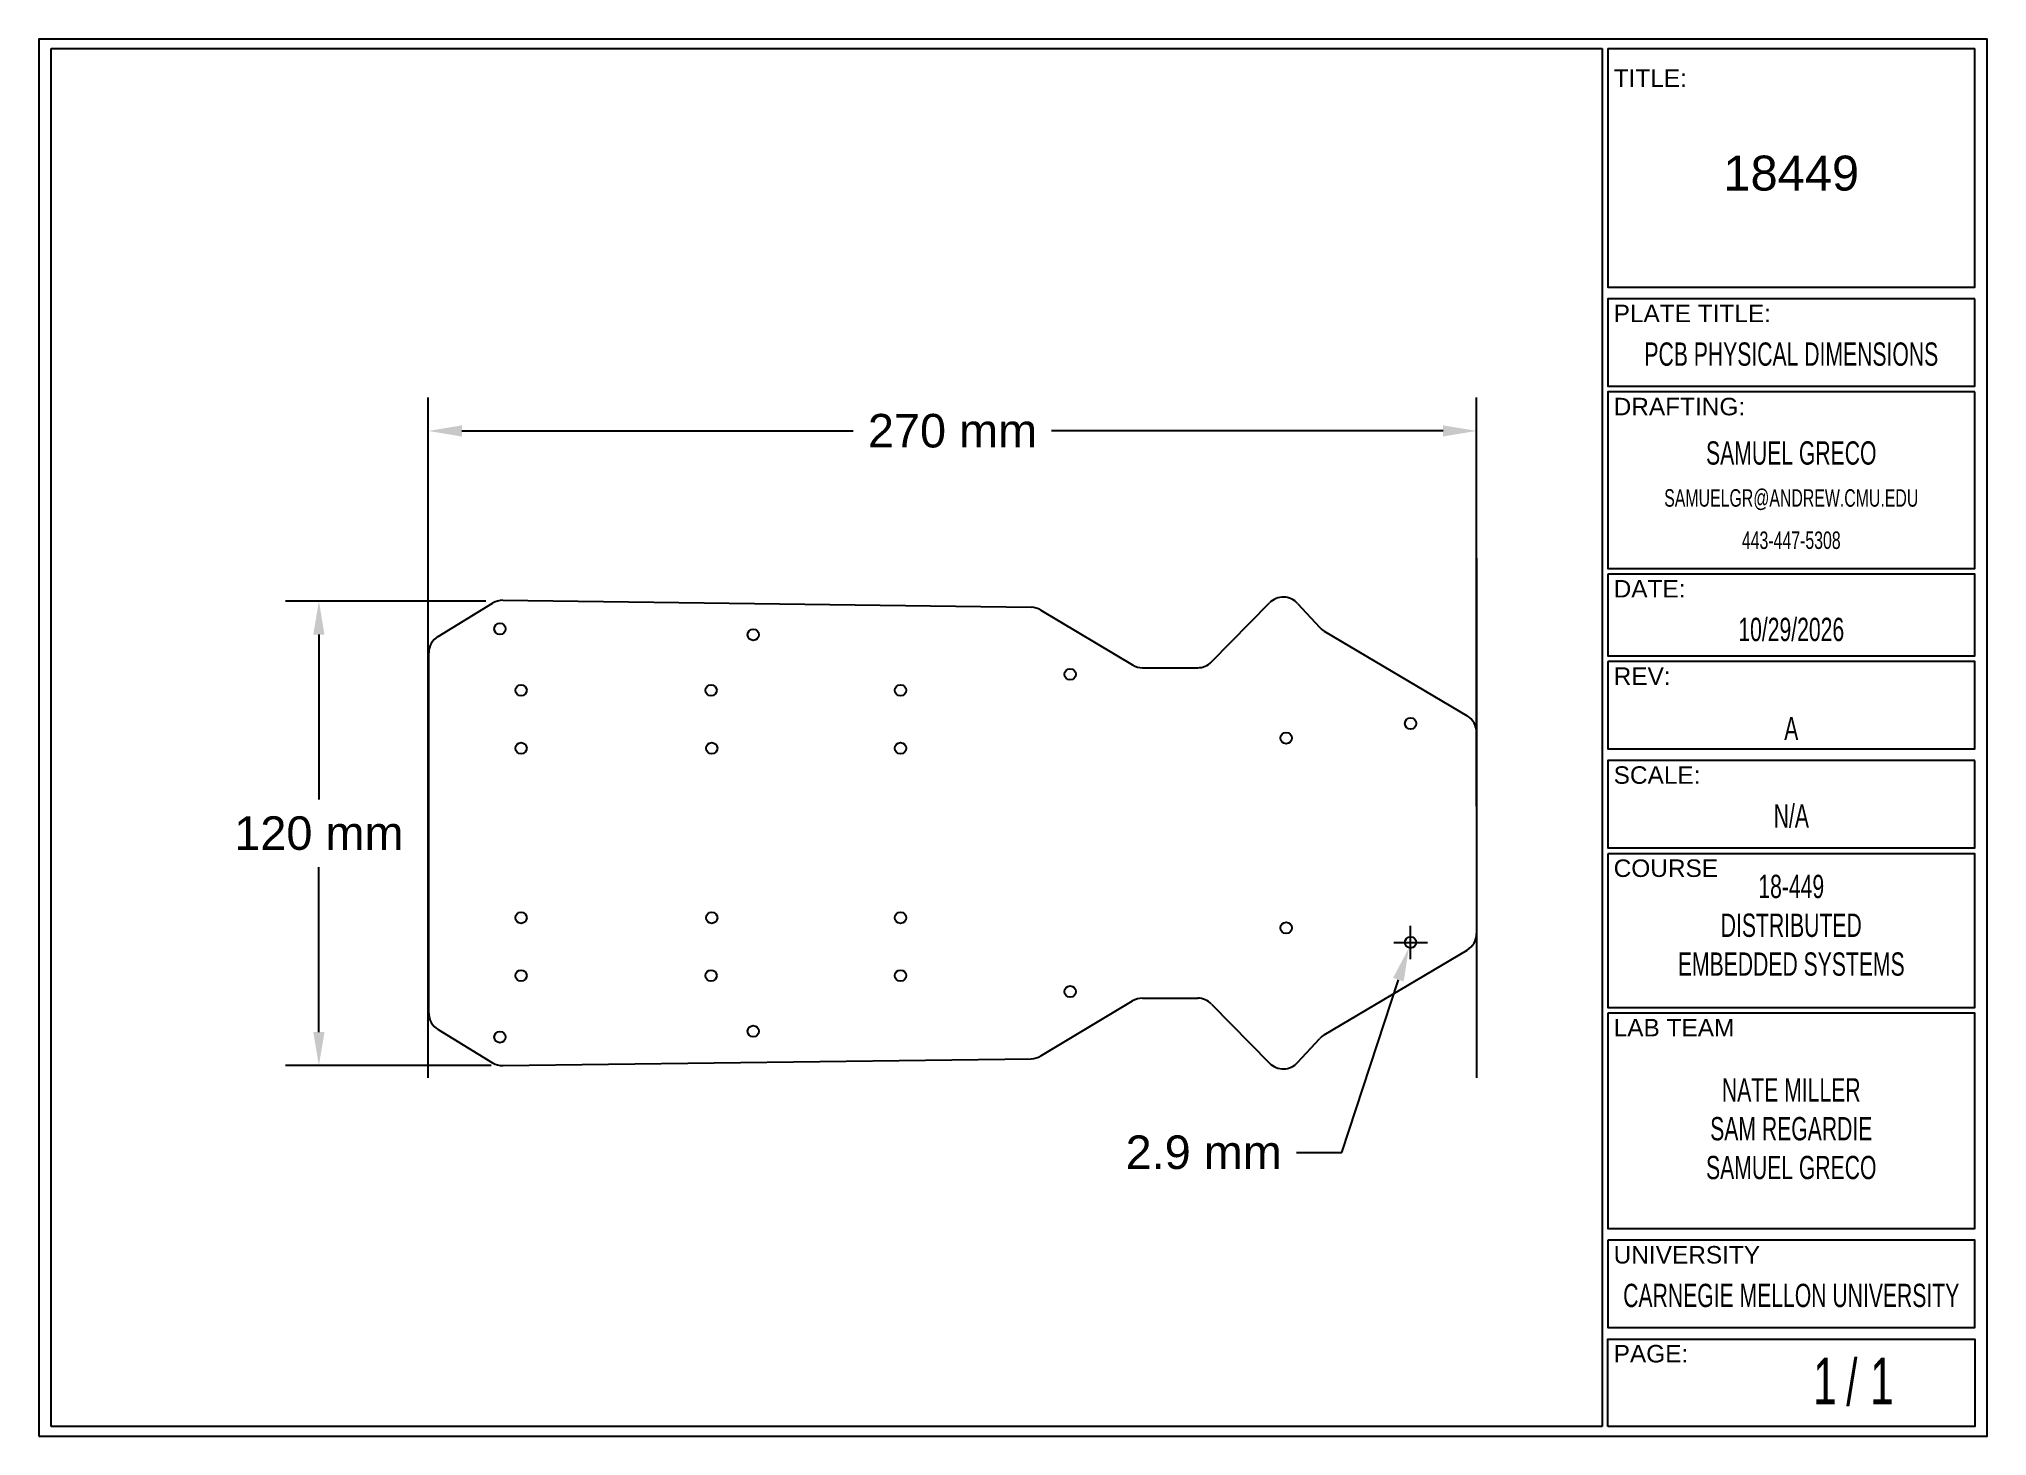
# Paper-space layout 'Layout1' of a CAD drawing. Header units: millimetres, sheet in inches. Extents: x 0 to 10.5, y 0.3 to 7.8.
# The model-space entities are those that its viewports show. They can reach past a viewport. Long polylines and large blocks are cut down to what shows.
import ezdxf
from ezdxf.enums import TextEntityAlignment as Align

# ---------------------------------------------------------------- set-up
doc = ezdxf.new("R2010")
doc.units = ezdxf.units.MM
doc.header["$MEASUREMENT"] = 0
for name, color, linetype in [('Annotations', 7, 'Continuous'), ('Interior Holes', 7, 'Continuous'), ('Perimiter', 7, 'Continuous'), ('VPORT', 6, 'Continuous')]:
    doc.layers.add(name, color=color, linetype=linetype)
doc.layers.get('VPORT').off()
doc.styles.add('CITY BLUEPRINT', font='', dxfattribs={"width": 0.65})
doc.styles.add('SANS SERIF', font='SANSS___.TTF', dxfattribs={"width": 0.9})
doc.styles.get("Standard").update_dxf_attribs({"font": 'Arial.ttf'})
doc.styles.get('CITY BLUEPRINT').set_extended_font_data('Graphite Light')
doc.dimstyles.get("Standard").update_dxf_attribs({"dimtxt": 0.18, "dimasz": 0.18, "dimexe": 0.18, "dimexo": 0.0625, "dimgap": 0.09, "dimtad": 0, "dimtih": 1, "dimtoh": 1, "dimdec": 4, "dimzin": 0, "dimdsep": 46, "dimtxsty": 'Standard', "dimcen": 0.09, "dimadec": 0, "dimazin": 0, "dimtfac": 1, "dimtdec": 4, "dimtofl": 0, "dimtmove": 0, "dimatfit": 3, "dimfxl": 1, "dimtolj": 1, "dimtzin": 0, "dimarcsym": 0})
picture_1 = doc.add_image_def('image1.png', size_in_pixel=(1900, 1396))

# ---------------------------------------------------------------- blocks, each defined once
blk = doc.blocks.new('*U27')
for p, q in [((6.147, 7.428), (14.469, 7.428)), ((6.147, 0.031), (6.147, 7.428)), ((14.469, 7.428), (14.469, 0.275)), ((14.5, 7.428), (16.469, 7.428)), ((14.469, 0.275), (14.469, 0.031)), ((14.469, 0.031), (6.147, 0.031))]:
    blk.add_line(p, q)
for points in [[(6.081, -0.02), (16.535, -0.02), (16.535, 7.479), (6.081, 7.479)], [(16.469, 6.085), (14.5, 6.085), (14.5, 5.616), (16.469, 5.616)], [(16.469, 5.585), (14.5, 5.585), (14.5, 4.637), (16.469, 4.637)], [(14.5, 4.606), (14.5, 4.168), (16.469, 4.168), (16.469, 4.606)], [(14.5, 4.137), (14.5, 3.668), (16.469, 3.668), (16.469, 4.137)], [(16.469, 3.606), (14.5, 3.606), (14.5, 3.137), (16.469, 3.137)], [(14.5, 3.106), (14.5, 2.281), (16.469, 2.281), (16.469, 3.106)], [(14.5, 2.25), (14.5, 1.094), (16.469, 1.094), (16.469, 2.25)], [(14.5, 1.031), (14.5, 0.562), (16.469, 0.562), (16.469, 1.031)]]:
    blk.add_lwpolyline(points, close=True)
for points in [[(14.5, 7.428), (14.5, 6.147), (16.469, 6.147), (16.469, 7.428)], [(14.5, 0.031), (14.5, 0.5), (16.469, 0.5), (16.469, 0.031), (14.5, 0.031)]]:
    blk.add_lwpolyline(points)
for s, insert, char_height, width, attachment_point in [('{\\fSansSerif|b0|i0|c2|p2;TITLE:}', (14.531, 7.316), 0.09375, 2, 1), ('{\\fSansSerif|b0|i0|c0|p0;18449}', (15.484, 6.758), 0.1875, 1.96875, 5), ('{\\fSansSerif|b0|i0|c2|p2;PLATE TITLE:}', (14.531, 6.053), 0.09375, 2, 1), ('{\\fSansSerif|b0|i0|c0|p0;DRAFTING:}', (14.531, 5.553), 0.09375, 2, 1), ('{\\fSansSerif|b0|i0|c2|p2;DATE:}', (14.531, 4.575), 0.09375, 2, 1), ('{\\fSansSerif|b0|i0|c0|p0;REV:}', (14.531, 4.106), 0.09375, 2, 1), ('{\\fSansSerif|b0|i0|c2|p2;SCALE:}', (14.531, 3.575), 0.09375, 2, 1), ('{\\fSansSerif|b0|i0|c0|p0;COURSE}', (14.531, 3.075), 0.09375, 2, 1), ('{\\fSansSerif|b0|i0|c0|p0;LAB TEAM}', (14.531, 2.219), 0.09375, 2, 1), ('{\\fSansSerif|b0|i0|c0|p0;UNIVERSITY}', (14.531, 1), 0.09375, 2, 1), ('{\\fSansSerif|b0|i0|c2|p2;PAGE:}', (14.531, 0.469), 0.09375, 2, 1)]:
    blk.add_mtext(s, dxfattribs=dict(insert=insert, char_height=char_height, width=width, attachment_point=attachment_point))
at = {"width": 2, "attachment_point": 5, "style": 'CITY BLUEPRINT'}
for s, insert, char_height in [('{\\fSansSerif|b0|i0|c0|p0;SAMUEL GRECO}', (15.484, 5.256), 0.125), ('{\\fSansSerif|b0|i0|c0|p0;SAMUELGR@ANDREW.CMU.EDU}', (15.484, 5.006), 0.09375), ('{\\fSansSerif|b0|i0|c0|p0;443-447-5308}', (15.484, 4.788), 0.09375), ('{\\fSansSerif|b0|i0|c0|p0;10/29/2026}', (15.484, 4.309), 0.125), ('{\\fSansSerif|b0|i0|c0|p0;A}', (15.484, 3.778), 0.125), ('{\\fSansSerif|b0|i0|c0|p0;18-449\\PDISTRIBUTED \\PEMBEDDED SYSTEMS}', (15.484, 2.721), 0.125), ('{\\fSansSerif|b0|i0|c0|p0;NATE MILLER\\PSAM REGARDIE\\PSAMUEL GRECO }', (15.484, 1.629), 0.125), ('{\\fSansSerif|b0|i0|c0|p0;CARNEGIE MELLON UNIVERSITY}', (15.484, 0.734), 0.125)]:
    blk.add_mtext(s, dxfattribs=dict(at, insert=insert, char_height=char_height))
at = {"insert": (15.809, 0.266), "char_height": 0.25, "attachment_point": 5, "style": 'CITY BLUEPRINT'}
blk.add_mtext('/', dxfattribs=at)
at = {"style": 'SANS SERIF', "width": 0.65}
for tag, p in [('', (15.484, 5.788)), ('SCALE', (15.484, 3.309))]:
    blk.add_attdef(tag, text='', height=0.125, dxfattribs=at).set_placement(p, align=Align.MIDDLE_CENTER)
blk.add_attdef('PAGE_NUM', text='', height=0.25, dxfattribs=at).set_placement((15.728, 0.275), align=Align.MIDDLE_RIGHT)
blk.add_attdef('PAGES', text='', height=0.25, dxfattribs=at).set_placement((15.907, 0.275), align=Align.MIDDLE_LEFT)
blk = doc.blocks.new('*D29')
at = {"layer": 'Annotations', "color": 0, "lineweight": -2, "transparency": 16777216}
for p, q in [((2.111, 3.671), (2.111, 5.866)), ((7.736, 3.671), (7.736, 5.866)), ((2.291, 5.686), (4.391, 5.686)), ((7.556, 5.686), (5.456, 5.686))]:
    blk.add_line(p, q, dxfattribs=at)
at = {"layer": 'Annotations', "color": 0, "transparency": 16777216}
for points in [[(2.291, 5.716), (2.291, 5.656), (2.111, 5.686)], [(7.556, 5.716), (7.556, 5.656), (7.736, 5.686)]]:
    blk.add_solid(points, dxfattribs=at)
at = {"layer": 'Defpoints', "color": 0, "transparency": 16777216}
for p in [(7.736, 5.686), (2.111, 3.609), (7.736, 3.609)]:
    blk.add_point(p, dxfattribs=at)
at = {"layer": 'Annotations', "color": 0, "transparency": 16777216, "insert": (4.924, 5.686), "char_height": 0.18, "attachment_point": 5}
blk.add_mtext('\\A1;270 mm', dxfattribs=at)
blk = doc.blocks.new('*D30')
at = {"layer": 'Annotations', "color": 0, "lineweight": -2, "transparency": 16777216}
for p, q in [((2.42, 4.773), (1.344, 4.773)), ((1.524, 4.593), (1.524, 3.708)), ((1.524, 2.459), (1.524, 3.344)), ((2.448, 2.279), (1.344, 2.279))]:
    blk.add_line(p, q, dxfattribs=at)
at = {"layer": 'Annotations', "color": 0, "transparency": 16777216}
for points in [[(1.494, 4.593), (1.554, 4.593), (1.524, 4.773)], [(1.494, 2.459), (1.554, 2.459), (1.524, 2.279)]]:
    blk.add_solid(points, dxfattribs=at)
at = {"layer": 'Defpoints', "color": 0, "transparency": 16777216}
for p in [(2.483, 4.773), (1.524, 2.279), (2.51, 2.279)]:
    blk.add_point(p, dxfattribs=at)
at = {"layer": 'Annotations', "color": 0, "transparency": 16777216, "insert": (1.524, 3.526), "char_height": 0.18, "attachment_point": 5}
blk.add_mtext('\\A1;120 mm', dxfattribs=at)
blk = doc.blocks.new('*D31')
at = {"layer": 'Annotations', "color": 0, "lineweight": -2, "transparency": 16777216}
for p, q in [((7.292, 2.94), (7.472, 2.94)), ((7.382, 2.85), (7.382, 3.03)), ((7.013, 1.813), (7.317, 2.74)), ((6.769, 1.813), (7.013, 1.813))]:
    blk.add_line(p, q, dxfattribs=at)
at = {"layer": 'Annotations', "color": 0, "transparency": 16777216}
blk.add_solid([(7.288, 2.75), (7.345, 2.731), (7.373, 2.911)], dxfattribs=at)
at = {"layer": 'Defpoints', "color": 0, "transparency": 16777216}
for p in [(7.391, 2.969, 0.821), (7.373, 2.911, 0.821)]:
    blk.add_point(p, dxfattribs=at)
at = {"layer": 'Annotations', "color": 0, "transparency": 16777216, "insert": (6.272, 1.813), "char_height": 0.18, "attachment_point": 5}
blk.add_mtext('\\A1;2.9 mm', dxfattribs=at)

msp = doc.modelspace()

# ---------------------------------------------------------------- linework, layer by layer
at = {"layer": 'Interior Holes'}
msp.add_line((50.01, 73.36), (50.01, 166.15), dxfattribs=at)
for centre in [(68.33, 172.35), (133.58, 170.83), (215.21, 160.63), (73.8, 156.51), (122.74, 156.51), (171.51, 156.51), (270.85, 144.19), (302.89, 147.96), (73.8, 141.58), (122.91, 141.58), (171.51, 141.58), (73.8, 97.92), (122.91, 97.92), (171.51, 97.92), (270.85, 95.31), (302.89, 91.55), (73.8, 83), (122.74, 83), (171.51, 83), (215.21, 78.88), (68.33, 67.16), (133.58, 68.67)]:
    msp.add_circle(centre, 1.45, dxfattribs=at)
for centre, start, end in [((55.01, 166.15), 121.3268, 180), ((55.01, 73.36), 180, 238.6732)]:
    msp.add_arc(centre, 5, start, end, dxfattribs=at)
at = {"layer": 'Perimiter'}
for p, q in [((52.41, 170.42), (66.46, 178.97)), ((69.12, 179.7), (205.18, 177.9)), ((207.68, 177.19), (231.28, 163.04)), ((251.63, 163.82), (266.56, 179.02)), ((273.81, 178.9), (279.53, 172.67)), ((280.66, 171.76), (317.44, 149.93)), ((233.85, 162.33), (248.06, 162.33)), ((319.89, 145.63), (319.89, 93.88)), ((280.66, 67.75), (317.44, 89.58)), ((207.68, 62.31), (231.28, 76.47)), ((233.85, 77.18), (248.06, 77.18)), ((251.63, 75.68), (266.56, 60.48)), ((52.41, 69.08), (66.46, 60.54)), ((273.81, 60.6), (279.53, 66.83)), ((69.12, 59.81), (205.18, 61.6))]:
    msp.add_line(p, q, dxfattribs=at)
for centre, start, end in [((69.06, 174.7), 89.2446, 121.3268), ((205.11, 172.9), 59.0406, 89.2446), ((270.13, 175.52), 42.5901, 135.5112), ((283.21, 176.06), 222.5901, 239.3091), ((233.85, 167.33), 239.0406, 270), ((248.06, 167.33), 270, 315.5112), ((314.89, 145.63), 0, 59.3091), ((314.89, 93.88), 300.6909, 0), ((233.85, 72.18), 90, 120.9594), ((248.06, 72.18), 44.4888, 90), ((283.21, 63.45), 120.6909, 137.4099), ((69.06, 64.81), 238.6732, 270.7554), ((205.11, 66.6), 270.7554, 300.9594), ((270.13, 63.99), 224.4888, 317.4099)]:
    msp.add_arc(centre, 5, start, end, dxfattribs=at)

# ---------------------------------------------------------------- pictures from other files: only their frames are drawn
image = msp.add_image(picture_1, insert=(49.89, 43.23), size_in_units=(270, 198.38), dxfattribs=dict(brightness=5, fade=90))
image.dxf.flags = 7

psp = doc.layouts.get("Layout1")

# ---------------------------------------------------------------- block references
ref = psp.add_blockref('*U27', (-6.0592638, 0.3106894))
ref.add_attrib('PLATE_TITLE', 'PCB PHYSICAL DIMENSIONS', dxfattribs={"height": 0.125, "style": 'SANS SERIF', "width": 0.65}).set_placement((9.4251112, 6.0983922), align=Align.MIDDLE_CENTER)
ref.add_attrib('SCALE', 'N/A', dxfattribs={"height": 0.125, "style": 'SANS SERIF', "width": 0.65}).set_placement((9.4251112, 3.6195885), align=Align.MIDDLE_CENTER)
ref.add_attrib('PAGE_NUM', '1', dxfattribs={"height": 0.25, "style": 'SANS SERIF', "width": 0.65}).set_placement((9.6685716, 0.5856533), align=Align.MIDDLE_RIGHT)
ref.add_attrib('PAGES', '1', dxfattribs={"height": 0.25, "style": 'SANS SERIF', "width": 0.65}).set_placement((9.8480993, 0.5856535), align=Align.MIDDLE_LEFT)

# ---------------------------------------------------------------- dimensions: what is measured, and where the dimension line sits
at = {"layer": 'Annotations'}
dim = psp.add_linear_dim(base=(7.7361004, 5.6856237), p1=(2.1111004, 3.6087335), p2=(7.7361004, 3.6087335), text='270 mm', dimstyle='Standard', override={"dimlfac": -48}, dxfattribs=at)
dim.commit()
dim.dimension.update_dxf_attribs({"geometry": '*D29', "text_midpoint": (4.9236004, 5.6856237)})
dim = psp.add_linear_dim(base=(1.5239564, 2.2789564), p1=(2.4829314, 4.7730263), p2=(2.5103931, 2.2789564), angle=90, text='120 mm', dimstyle='Standard', override={"dimlfac": -48}, dxfattribs=at)
dim.commit()
dim.dimension.update_dxf_attribs({"geometry": '*D30', "text_midpoint": (1.5239564, 3.5259913)})
dim = psp.add_diameter_dim_2p(p1=(7.3913597, 2.9689021, 0.8211538), p2=(7.3725591, 2.9114851, 0.8211538), text='2.9 mm', dimstyle='Standard', override={"dimlfac": -48}, dxfattribs=at)
dim.commit()
dim.dimension.update_dxf_attribs({"geometry": '*D31', "text_midpoint": (6.2715144, 1.8126501), "dimtype": 163})

# ---------------------------------------------------------------- viewports
at = {"layer": 'VPORT', "view_target_point": (180.6416215, 94.559397)}
psp.add_viewport(center=(4.8972078, 3.6087335), size=(5.6777852, 2.789877079), view_center_point=(2.9844741, 29.0762029), view_height=133.914099786, dxfattribs=at)

doc.saveas('drawing.dxf')
